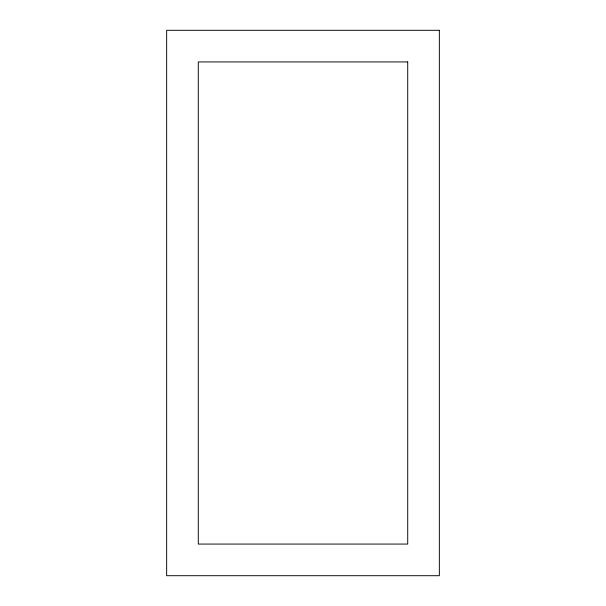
<?xml version="1.0" encoding="UTF-8"?>
<svg xmlns="http://www.w3.org/2000/svg" width="606" height="606" viewBox="0 0 606 606"><rect width="100%" height="100%" fill="white"/><g stroke="black" fill="none" stroke-linecap="round" stroke-linejoin="round"><path stroke-width="0.91" d="M439.35 30.3L166.65 30.3L166.65 575.7L439.35 575.7L439.35 30.3M407.717 61.933L198.283 61.933L198.283 544.067L407.717 544.067L407.717 61.933"/></g></svg>
